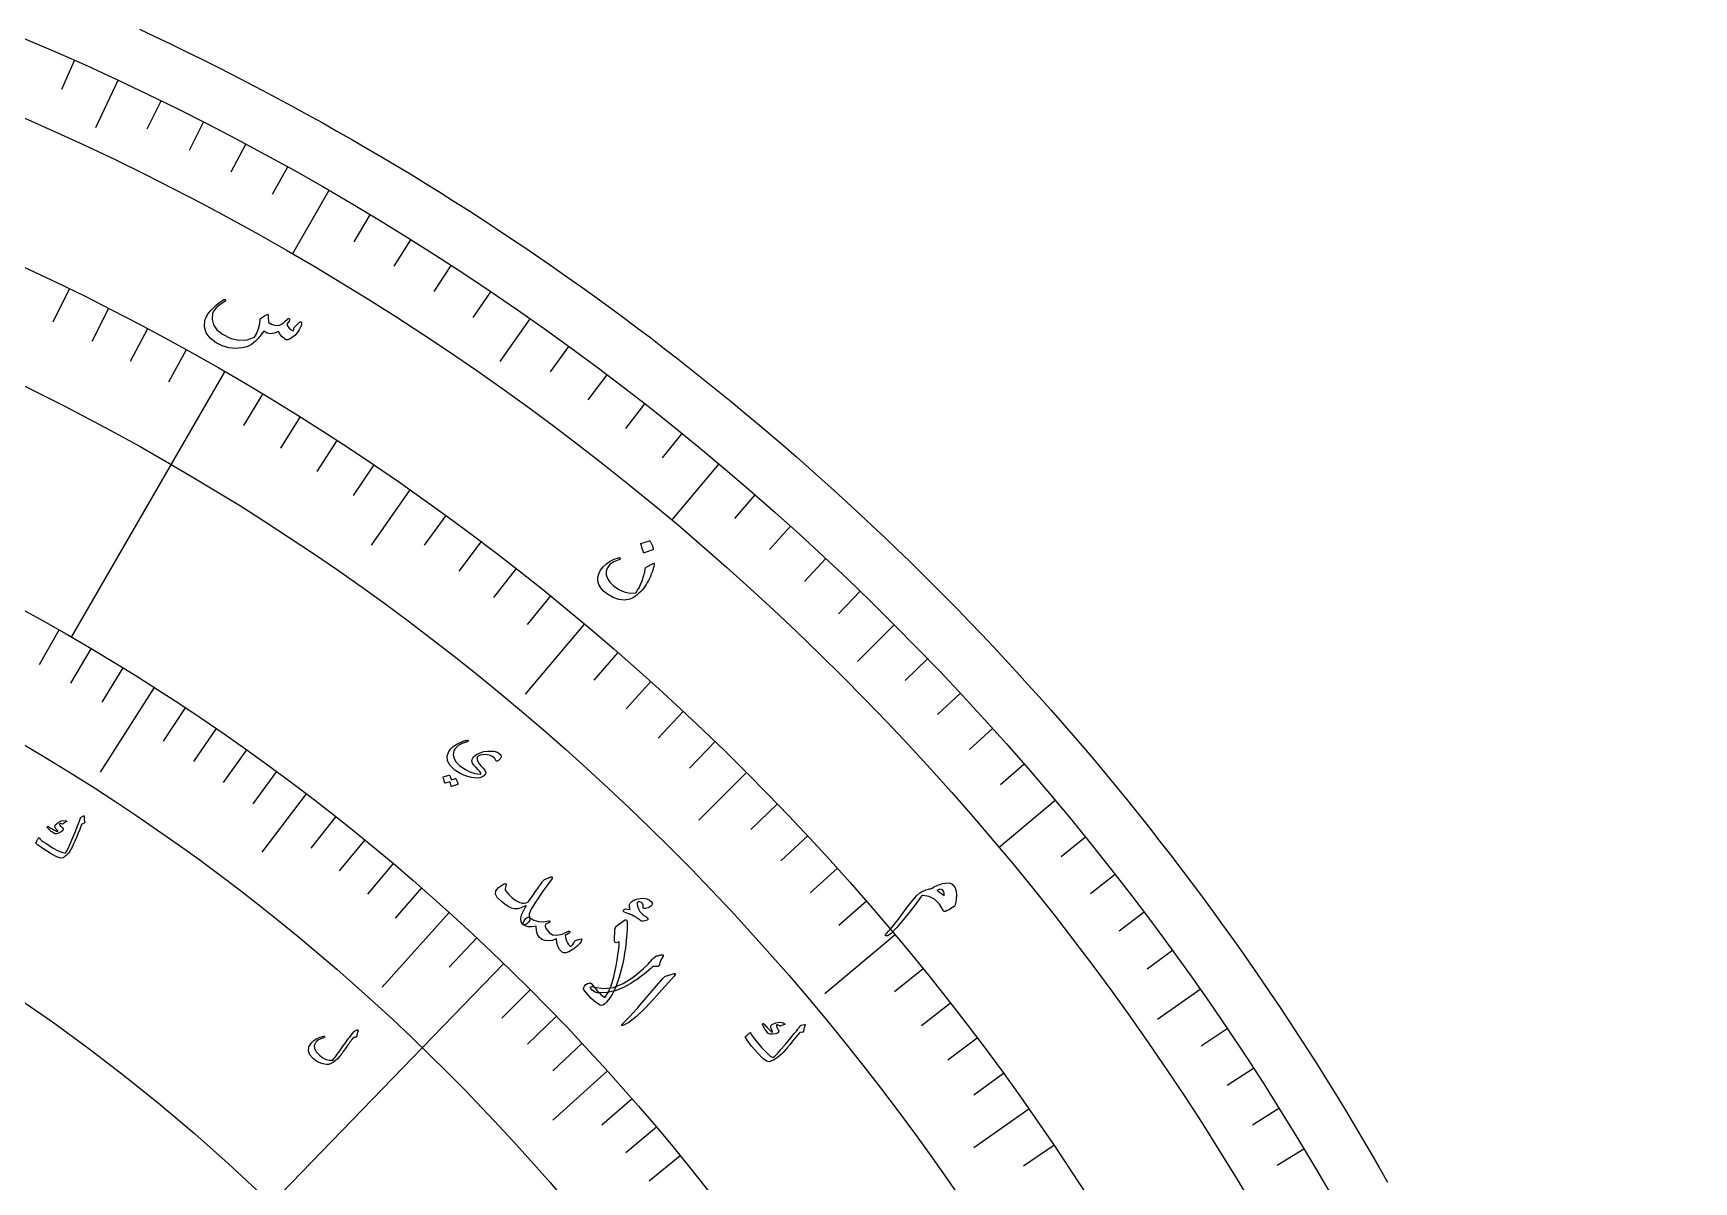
# Model space of a CAD drawing. Header units: millimetres. Extents: x -68 to 68, y -68 to 87.
# Drawn here: x 25.91 to 66.15, y 33.28 to 61.1 of the extents above; entities that cross this region are included whole.
import ezdxf

# ---------------------------------------------------------------- set-up
doc = ezdxf.new("R2010")
doc.units = ezdxf.units.MM
for name, color, linetype in [('CUT_OUTER', 1, 'Continuous'), ('ENGRAVE', 7, 'Continuous'), ('ENGRAVE_FINE', 8, 'Continuous'), ('TEXT', 5, 'Continuous')]:
    doc.layers.add(name, color=color, linetype=linetype)

msp = doc.modelspace()

# ---------------------------------------------------------------- linework, layer by layer
at = {"layer": 'CUT_OUTER'}
msp.add_lwpolyline([(28.485, 61.1952), (28.86, 61.0193), (29.2338, 60.841), (29.6066, 60.6605), (29.9782, 60.4777), (30.3488, 60.2926), (30.7181, 60.1053), (31.0864, 59.9157), (31.4534, 59.7238), (31.8193, 59.5297), (32.1839, 59.3333), (32.5474, 59.1347), (32.9096, 58.9339), (33.2706, 58.7309), (33.6304, 58.5256), (33.9888, 58.3182), (34.346, 58.1085), (34.7019, 57.8967), (35.0565, 57.6827), (35.4098, 57.4665), (35.7617, 57.2481), (36.1123, 57.0276), (36.4616, 56.805), (36.8094, 56.5802), (37.1559, 56.3532), (37.501, 56.1242), (37.8447, 55.893), (38.1869, 55.6598), (38.5277, 55.4244), (38.8671, 55.187), (39.2049, 54.9475), (39.5414, 54.7059), (39.8763, 54.4622), (40.2097, 54.2165), (40.5416, 53.9688), (40.872, 53.719), (41.2008, 53.4672), (41.5281, 53.2134), (41.8539, 52.9576), (42.178, 52.6998), (42.5006, 52.44), (42.8215, 52.1782), (43.1409, 51.9145), (43.4586, 51.6488), (43.7747, 51.3812), (44.0892, 51.1116), (44.402, 50.8401), (44.7131, 50.5667), (45.0225, 50.2914), (45.3302, 50.0142), (45.6363, 49.7351), (45.9406, 49.4542), (46.2431, 49.1713), (46.544, 48.8867), (46.8431, 48.6002), (47.1404, 48.3118), (47.4359, 48.0217), (47.7297, 47.7297), (48.0217, 47.4359), (48.3118, 47.1404), (48.6002, 46.8431), (48.8867, 46.544), (49.1713, 46.2431), (49.4542, 45.9406), (49.7351, 45.6363), (50.0142, 45.3302), (50.2914, 45.0225), (50.5667, 44.7131), (50.8401, 44.402), (51.1116, 44.0892), (51.3812, 43.7747), (51.6488, 43.4586), (51.9145, 43.1409), (52.1782, 42.8215), (52.44, 42.5006), (52.6998, 42.178), (52.9576, 41.8539), (53.2134, 41.5281), (53.4672, 41.2008), (53.719, 40.872), (53.9688, 40.5416), (54.2165, 40.2097), (54.4622, 39.8763), (54.7059, 39.5414), (54.9475, 39.2049), (55.187, 38.8671), (55.4244, 38.5277), (55.6598, 38.1869), (55.893, 37.8447), (56.1242, 37.501), (56.3532, 37.1559), (56.5802, 36.8094), (56.805, 36.4616), (57.0276, 36.1123), (57.2481, 35.7617), (57.4665, 35.4098), (57.6827, 35.0565), (57.8967, 34.7019), (58.1085, 34.346), (58.3182, 33.9888), (58.5256, 33.6304), (58.7309, 33.2706)], dxfattribs=at)
at = {"layer": 'ENGRAVE'}
for points in [[(27.9562, 59.9523), (27.4213, 58.8052)], [(33.075, 57.2876), (32.1891, 55.7531)], [(37.9421, 54.1869), (37.2161, 53.1502)], [(30.5438, 52.9033), (26.8313, 46.4731)], [(42.5204, 50.6738), (41.3815, 49.3165)], [(35.0384, 50.04), (34.1014, 48.7019)], [(39.2663, 46.7957), (37.8345, 45.0894)], [(46.7751, 46.7751), (45.8802, 45.8802)], [(28.8397, 45.2541), (27.5338, 43.2049)], [(43.1954, 43.1954), (42.0403, 42.0403)], [(32.5272, 42.6807), (31.4471, 41.2634)], [(50.6738, 42.5204), (49.3165, 41.3815)], [(35.9925, 39.802), (34.3627, 37.9997)], [(46.7957, 39.2663), (45.0894, 37.8345)], [(37.3107, 38.5691), (31.6789, 32.7473)], [(54.1869, 37.9421), (53.1502, 37.2161)], [(39.8222, 35.9702), (38.4998, 34.7757)], [(50.04, 35.0384), (48.7019, 34.1014)]]:
    msp.add_lwpolyline(points, dxfattribs=at)
for radius in [66.15, 66.15, 64.3781, 61.0875, 61.0875, 58.4888, 53.6625, 53.6625, 50.8275, 45.5625, 45.5625]:
    msp.add_circle((0, 0), radius, dxfattribs=at)
at = {"layer": 'ENGRAVE_FINE'}
for points in [[(26.9056, 60.431), (26.5968, 59.7373)], [(28.9983, 59.4552), (28.6654, 58.7727)], [(30.0315, 58.9401), (29.6867, 58.2635)], [(31.0555, 58.407), (30.699, 57.7365)], [(32.0702, 57.8561), (31.702, 57.1919)], [(34.0698, 56.7016), (33.6787, 56.0507)], [(35.0542, 56.0984), (34.6518, 55.4544)], [(36.0279, 55.4781), (35.6143, 54.8412)], [(26.779, 54.9051), (26.3884, 54.1043)], [(36.9906, 54.8408), (36.566, 54.2113)], [(27.7331, 54.4294), (27.3286, 53.6355)], [(28.6788, 53.9371), (28.2605, 53.1504)], [(29.6158, 53.4283), (29.1838, 52.649)], [(38.882, 53.5165), (38.4356, 52.9021)], [(39.8101, 52.8297), (39.3531, 52.2233)], [(31.4624, 52.3622), (31.0035, 51.5985)], [(40.726, 52.1269), (40.2585, 51.5285)], [(32.3714, 51.8051), (31.8993, 51.0495)], [(33.2706, 51.2323), (32.7854, 50.485)], [(41.6295, 51.4082), (41.1517, 50.8181)], [(34.1597, 50.6438), (33.6615, 49.9052)], [(43.3983, 49.924), (42.9001, 49.3509)], [(35.9063, 49.4208), (35.3826, 48.7)], [(44.263, 49.159), (43.7549, 48.5947)], [(36.7634, 48.7866), (36.2272, 48.0751)], [(45.1142, 48.379), (44.5963, 47.8237)], [(37.6092, 48.1376), (37.0607, 47.4355)], [(45.9517, 47.5843), (45.4241, 47.0381)], [(38.4436, 47.4739), (37.8829, 46.7815)], [(26.5315, 46.6449), (26.0509, 45.8)], [(27.3084, 46.1943), (26.8138, 45.3576)], [(40.077, 46.1033), (39.4925, 45.4309)], [(47.5843, 45.9517), (47.0381, 45.4241)], [(28.0779, 45.7307), (27.5693, 44.9024)], [(40.8755, 45.3969), (40.2793, 44.7347)], [(48.379, 45.1142), (47.8237, 44.5963)], [(29.5938, 44.7646), (29.0577, 43.9538)], [(41.6616, 44.6766), (41.0539, 44.0249)], [(30.3397, 44.2625), (29.7902, 43.4607)], [(42.4349, 43.9427), (41.816, 43.3017)], [(49.159, 44.263), (48.5947, 43.7549)], [(31.0774, 43.7477), (30.5145, 42.9552)], [(31.8067, 43.2204), (31.2305, 42.4375)], [(49.924, 43.3983), (49.3509, 42.9001)], [(43.9427, 42.4349), (43.3017, 41.816)], [(33.2389, 42.1289), (32.6368, 41.3658)], [(33.9414, 41.5649), (33.3266, 40.8121)], [(44.6766, 41.6616), (44.0249, 41.0539)], [(51.4082, 41.6295), (50.8181, 41.1517)], [(34.6347, 40.989), (34.0073, 40.2466)], [(45.3969, 40.8755), (44.7347, 40.2793)], [(52.1269, 40.726), (51.5285, 40.2585)], [(35.3185, 40.4014), (34.6787, 39.6696)], [(46.1033, 40.077), (45.4309, 39.4925)], [(52.8297, 39.8101), (52.2233, 39.3531)], [(36.6567, 39.1912), (35.9927, 38.4814)], [(53.5165, 38.882), (52.9021, 38.4356)], [(47.4739, 38.4436), (46.7815, 37.8829)], [(37.9545, 37.9357), (37.267, 37.2486)], [(48.1376, 37.6092), (47.4355, 37.0607)], [(38.5878, 37.2914), (37.8888, 36.6159)], [(39.2104, 36.6361), (38.5002, 35.9725)], [(48.7866, 36.7634), (48.0751, 36.2272)], [(54.8408, 36.9906), (54.2113, 36.566)], [(49.4208, 35.9063), (48.7, 35.3826)], [(55.4781, 36.0279), (54.8412, 35.6143)], [(40.4229, 35.2938), (39.6907, 34.6545)], [(56.0984, 35.0542), (55.4544, 34.6518)], [(41.0124, 34.607), (40.2695, 33.9802)], [(41.5905, 33.9101), (40.8372, 33.2959)], [(50.6438, 34.1597), (49.9052, 33.6615)], [(56.7016, 34.0698), (56.0507, 33.6787)]]:
    msp.add_lwpolyline(points, dxfattribs=at)
at = {"layer": 'TEXT'}
for points in [[(32.3594, 54.0985), (32.3686, 54.1054), (32.3772, 54.1091), (32.3854, 54.1096), (32.393, 54.1068), (32.4012, 54.1005), (32.4068, 54.0928), (32.4099, 54.0839), (32.4103, 54.0737), (32.4067, 54.0403), (32.3958, 54.0028), (32.3777, 53.961), (32.3524, 53.915), (32.3037, 53.8444), (32.2481, 53.7828), (32.1856, 53.7304), (32.1161, 53.687), (32.0961, 53.6786), (32.0772, 53.6741), (32.0592, 53.6737), (32.0422, 53.6773), (31.9891, 53.7045), (31.9394, 53.7463), (31.893, 53.8027), (31.85, 53.8737), (31.7538, 53.8322), (31.6625, 53.8207), (31.5759, 53.8393), (31.4939, 53.8878), (31.4653, 53.8449), (31.4365, 53.8045), (31.4075, 53.7664), (31.3783, 53.7308), (31.3488, 53.6973), (31.3189, 53.6656), (31.2884, 53.6358), (31.2575, 53.6079), (31.1962, 53.5607), (31.1287, 53.5234), (31.0553, 53.4959), (30.9758, 53.4783), (30.8073, 53.4665), (30.6459, 53.4825), (30.4916, 53.5265), (30.3439, 53.5984), (30.1956, 53.7113), (30.1008, 53.8408), (30.0594, 53.9873), (30.0717, 54.1509), (30.0895, 54.2023), (30.119, 54.2585), (30.16, 54.3194), (30.2127, 54.385), (30.2769, 54.4532), (30.3511, 54.5201), (30.4354, 54.5855), (30.5298, 54.6494), (30.5365, 54.653), (30.5431, 54.6545), (30.5497, 54.654), (30.5561, 54.6515), (30.5618, 54.6476), (30.5661, 54.6431), (30.569, 54.638), (30.5705, 54.6322), (30.5698, 54.6255), (30.5674, 54.6193), (30.5633, 54.6137), (30.5574, 54.6088), (30.4344, 54.5223), (30.3435, 54.4454), (30.2846, 54.3783), (30.2575, 54.321), (30.243, 54.1694), (30.2773, 54.0341), (30.3603, 53.9149), (30.4922, 53.8115), (30.7009, 53.7099), (30.9007, 53.6638), (31.0919, 53.6734), (31.275, 53.7388), (31.3238, 53.8236), (31.362, 53.9209), (31.3895, 54.0308), (31.4062, 54.1533), (31.4069, 54.1663), (31.4093, 54.1769), (31.4135, 54.185), (31.4195, 54.1907), (31.4445, 54.2077), (31.4681, 54.2235), (31.4904, 54.2381), (31.5113, 54.2517), (31.5307, 54.2637), (31.5484, 54.2742), (31.5644, 54.2829), (31.5788, 54.29), (31.586, 54.2923), (31.5918, 54.2916), (31.5961, 54.2878), (31.5991, 54.281), (31.6, 54.2766), (31.6011, 54.2699), (31.6023, 54.2611), (31.6037, 54.2501), (31.6049, 54.237), (31.6058, 54.2221), (31.6062, 54.2052), (31.6062, 54.1865), (31.6072, 54.1499), (31.6098, 54.1223), (31.614, 54.1036), (31.62, 54.0938), (31.672, 54.0571), (31.7323, 54.0343), (31.8006, 54.0254), (31.8773, 54.0303), (31.9117, 54.0433), (31.9552, 54.0721), (32.0077, 54.1168), (32.0694, 54.1774), (32.0753, 54.1831), (32.0821, 54.1869), (32.0899, 54.1886), (32.0987, 54.1884), (32.1063, 54.1871), (32.1127, 54.1843), (32.1179, 54.1802), (32.1219, 54.1746), (32.1222, 54.1568), (32.1106, 54.1303), (32.0872, 54.0953), (32.0519, 54.0517), (32.079, 54.0006), (32.1142, 53.9566), (32.1575, 53.9197), (32.2091, 53.89), (32.2175, 53.9057), (32.223, 53.9193), (32.2254, 53.9309), (32.2248, 53.9403), (32.2233, 53.9497), (32.2239, 53.9579), (32.2266, 53.9648), (32.2314, 53.9704)], [(40.8445, 48.8038), (40.8488, 48.8042), (40.8533, 48.8028), (40.858, 48.7997), (40.8628, 48.7948), (40.8874, 48.7492), (40.9071, 48.702), (40.9218, 48.6534), (40.9316, 48.6033), (40.9314, 48.5971), (40.9296, 48.5922), (40.9261, 48.5888), (40.921, 48.5868), (40.7128, 48.5196), (40.7066, 48.519), (40.7017, 48.5218), (40.698, 48.5279), (40.6955, 48.5373), (40.6933, 48.5455), (40.6896, 48.5582), (40.6844, 48.5753), (40.6777, 48.5968), (40.6692, 48.623), (40.6587, 48.654), (40.6462, 48.6898), (40.6317, 48.7305), (40.6302, 48.7365), (40.6307, 48.7409), (40.633, 48.7437), (40.6372, 48.7449)], [(40.9583, 48.2294), (40.9474, 48.1847), (40.9348, 48.139), (40.9205, 48.0923), (40.9046, 48.0446), (40.8865, 47.9959), (40.8659, 47.9462), (40.8428, 47.8954), (40.8171, 47.8436), (40.79, 47.7932), (40.7612, 47.7451), (40.7305, 47.699), (40.698, 47.6551), (40.6636, 47.6132), (40.6272, 47.5732), (40.5889, 47.5351), (40.5486, 47.4989), (40.5029, 47.4637), (40.4569, 47.4345), (40.4103, 47.4112), (40.3634, 47.394), (40.2355, 47.3724), (40.1029, 47.3856), (39.9654, 47.4332), (39.8229, 47.5154), (39.7312, 47.5883), (39.6624, 47.6661), (39.6165, 47.7488), (39.5934, 47.8366), (39.594, 47.9244), (39.6151, 48.0101), (39.6568, 48.0939), (39.7192, 48.1755), (39.7992, 48.2507), (39.8884, 48.3126), (39.987, 48.3612), (40.095, 48.3965), (40.1094, 48.3988), (40.1205, 48.3976), (40.1282, 48.3927), (40.1326, 48.3843), (40.134, 48.3733), (40.1289, 48.3636), (40.1175, 48.3553), (40.0996, 48.3484), (39.9759, 48.2939), (39.8834, 48.229), (39.822, 48.1538), (39.7915, 48.0684), (39.7916, 47.9796), (39.8219, 47.891), (39.8825, 47.8025), (39.9734, 47.7138), (40.1002, 47.627), (40.2304, 47.57), (40.3642, 47.5427), (40.5018, 47.5452), (40.5055, 47.5463), (40.5097, 47.5489), (40.5144, 47.553), (40.5197, 47.5587), (40.5567, 47.6075), (40.593, 47.6701), (40.6285, 47.7465), (40.6634, 47.8368), (40.6794, 47.8835), (40.6938, 47.9273), (40.7065, 47.9684), (40.7177, 48.0066), (40.727, 48.042), (40.7342, 48.0745), (40.7394, 48.1042), (40.7426, 48.1309), (40.7448, 48.1445), (40.7487, 48.1553), (40.7544, 48.1635), (40.7619, 48.1689), (40.9349, 48.2589), (40.9469, 48.2624), (40.9549, 48.2587), (40.9587, 48.2477), (40.9583, 48.2294)], [(37.1222, 43.4844), (37.0925, 43.5336), (37.0467, 43.5735), (36.9848, 43.6042), (36.9068, 43.6256), (36.8503, 43.6309), (36.7957, 43.6262), (36.743, 43.6117), (36.6923, 43.5873), (36.6839, 43.581), (36.6768, 43.5729), (36.6711, 43.5632), (36.6667, 43.5518), (36.664, 43.5073), (36.6806, 43.4579), (36.7166, 43.4037), (36.7719, 43.3445), (36.8269, 43.2866), (36.8608, 43.2375), (36.8737, 43.1972), (36.8655, 43.1657), (36.8269, 43.1182), (36.7824, 43.0845), (36.732, 43.0647), (36.6757, 43.0588), (36.5262, 43.074), (36.3851, 43.1111), (36.2523, 43.1702), (36.1276, 43.2512), (36.011, 43.3631), (35.9494, 43.4778), (35.9428, 43.5958), (35.9915, 43.717), (36.0332, 43.7712), (36.0879, 43.8222), (36.1557, 43.8701), (36.2367, 43.9147), (36.2611, 43.9255), (36.2852, 43.9355), (36.309, 43.9447), (36.3325, 43.953), (36.3558, 43.9604), (36.3792, 43.9671), (36.4026, 43.9729), (36.426, 43.9778), (36.4371, 43.9787), (36.4446, 43.9766), (36.4485, 43.9714), (36.4489, 43.9633), (36.4464, 43.9555), (36.4421, 43.9493), (36.4361, 43.9445), (36.4283, 43.9411), (36.3043, 43.8996), (36.2091, 43.8483), (36.1424, 43.7876), (36.1042, 43.7175), (36.0894, 43.6226), (36.1075, 43.532), (36.1585, 43.4454), (36.2425, 43.3628), (36.3656, 43.2754), (36.4893, 43.2119), (36.6138, 43.1723), (36.7393, 43.1565), (36.7479, 43.1569), (36.7535, 43.1598), (36.7561, 43.1653), (36.7557, 43.1733), (36.7457, 43.1962), (36.7221, 43.2284), (36.6847, 43.27), (36.6337, 43.3209), (36.5837, 43.3749), (36.5519, 43.4239), (36.5385, 43.4677), (36.5434, 43.5066), (36.5608, 43.5425), (36.5848, 43.5753), (36.6154, 43.605), (36.6528, 43.6315), (36.7374, 43.6741), (36.8288, 43.7019), (36.9269, 43.715), (37.0317, 43.7132), (37.0583, 43.7113), (37.0832, 43.7081), (37.1061, 43.7037), (37.1272, 43.6982), (37.1465, 43.6915), (37.1639, 43.684), (37.1795, 43.6756), (37.1932, 43.6663), (37.2382, 43.62), (37.25, 43.5731), (37.2286, 43.5257), (37.174, 43.4777), (37.1554, 43.468), (37.1407, 43.4659), (37.1296, 43.4714), (37.1222, 43.4844)], [(36.1408, 43.0478), (36.1437, 43.048), (36.1467, 43.0471), (36.1499, 43.0451), (36.1531, 43.0418), (36.1616, 43.0266), (36.1692, 43.0113), (36.1761, 42.9958), (36.1822, 42.9801), (36.1874, 42.9642), (36.1919, 42.9478), (36.1956, 42.931), (36.1986, 42.9137), (36.1983, 42.9094), (36.1968, 42.9059), (36.1941, 42.9031), (36.1901, 42.9011), (36.0475, 42.8546), (36.0447, 42.8547), (36.0423, 42.8568), (36.0401, 42.8608), (36.0383, 42.8667), (36.0375, 42.8714), (36.0357, 42.8785), (36.033, 42.8878), (36.0292, 42.8995), (36.0245, 42.9137), (36.0187, 42.9305), (36.0119, 42.95), (36.004, 42.9721), (35.8926, 42.9364), (35.8884, 42.9359), (35.8851, 42.9377), (35.8826, 42.9418), (35.881, 42.9482), (35.8796, 42.9538), (35.8772, 42.9623), (35.8738, 42.9739), (35.8695, 42.9884), (35.864, 43.0061), (35.8572, 43.027), (35.8491, 43.0513), (35.8397, 43.0787), (35.8393, 43.0823), (35.84, 43.085), (35.8419, 43.0867), (35.8448, 43.0875), (35.9853, 43.1298), (35.9882, 43.1301), (35.9913, 43.1292), (35.9944, 43.1271), (35.9976, 43.1239), (36.0053, 43.1115), (36.0122, 43.0989), (36.0183, 43.0859), (36.0237, 43.0726), (36.0283, 43.0592), (36.0322, 43.0455), (36.0355, 43.0318), (36.0381, 43.0179)], [(27.1474, 42.1263), (27.1459, 42.1078), (27.1452, 42.0899), (27.1452, 42.0724), (27.1461, 42.0555), (27.1478, 42.039), (27.1504, 42.023), (27.154, 42.0073), (27.1586, 41.9921), (27.1593, 41.9847), (27.1569, 41.9782), (27.1515, 41.9725), (27.1428, 41.9678), (27.0946, 41.9445), (27.0897, 41.9418), (27.0858, 41.9393), (27.0829, 41.9371), (27.0812, 41.935), (27.0354, 41.8174), (26.9933, 41.7117), (26.9548, 41.6177), (26.9199, 41.5356), (26.8888, 41.4654), (26.8613, 41.4072), (26.8375, 41.361), (26.8174, 41.3269), (26.7767, 41.2642), (26.7627, 41.2451), (26.7477, 41.2265), (26.7317, 41.2084), (26.7147, 41.1909), (26.6966, 41.174), (26.6773, 41.1577), (26.6569, 41.1421), (26.6353, 41.127), (26.5773, 41.1216), (26.4794, 41.1555), (26.3415, 41.2287), (26.1633, 41.3405), (26.1089, 41.3776), (26.0595, 41.4132), (26.015, 41.4475), (25.9755, 41.4804), (25.9726, 41.4845), (25.9714, 41.4888), (25.9718, 41.4932), (25.9738, 41.4976), (25.985, 41.5181), (25.9953, 41.5367), (26.0048, 41.5534), (26.0134, 41.5681), (26.0213, 41.5811), (26.0284, 41.5924), (26.0349, 41.6022), (26.0408, 41.6104), (26.0443, 41.6148), (26.0477, 41.6164), (26.0508, 41.6152), (26.0538, 41.6112), (26.0782, 41.5832), (26.1128, 41.5521), (26.1576, 41.518), (26.2125, 41.4808), (26.3797, 41.3747), (26.5153, 41.2991), (26.6195, 41.2544), (26.6925, 41.2407), (26.7177, 41.2797), (26.7555, 41.3556), (26.8061, 41.4684), (26.8693, 41.6183), (26.9313, 41.7691), (26.9776, 41.8835), (27.0084, 41.9614), (27.0237, 42.0029), (27.0276, 42.0145), (27.0312, 42.0253), (27.0346, 42.0353), (27.0377, 42.0447), (27.0405, 42.0531), (27.043, 42.0607), (27.0451, 42.0674), (27.0468, 42.0732), (27.0514, 42.0853), (27.0576, 42.0957), (27.0655, 42.1044), (27.075, 42.1113), (27.1311, 42.144), (27.1353, 42.146), (27.1389, 42.1467), (27.1419, 42.1463), (27.1444, 42.1446), (27.1464, 42.1409), (27.1476, 42.1366), (27.1479, 42.1317), (27.1474, 42.1263)], [(26.7145, 42.0269), (26.7168, 42.0251), (26.7183, 42.0228), (26.719, 42.02), (26.7191, 42.0168), (26.7183, 42.0145), (26.7171, 42.0122), (26.7154, 42.01), (26.7133, 42.0078), (26.6427, 41.957), (26.635, 41.9522), (26.6281, 41.9491), (26.6221, 41.9477), (26.617, 41.9481), (26.5977, 41.9538), (26.58, 41.9566), (26.5638, 41.9564), (26.5492, 41.9531), (26.5444, 41.9496), (26.5437, 41.9431), (26.547, 41.9335), (26.5543, 41.921), (26.56, 41.9139), (26.566, 41.9068), (26.5724, 41.8997), (26.5791, 41.8927), (26.5862, 41.8855), (26.5939, 41.8783), (26.602, 41.871), (26.6107, 41.8636), (26.6349, 41.8291), (26.6277, 41.7945), (26.589, 41.7598), (26.519, 41.725), (26.4942, 41.7171), (26.4722, 41.7127), (26.4528, 41.7118), (26.4361, 41.7144), (26.4198, 41.7205), (26.3992, 41.7319), (26.3742, 41.7485), (26.3448, 41.7703), (26.33, 41.7818), (26.3163, 41.7933), (26.3037, 41.8047), (26.2922, 41.8161), (26.2817, 41.8272), (26.272, 41.8378), (26.2631, 41.8479), (26.255, 41.8575), (26.2509, 41.8648), (26.2489, 41.8716), (26.249, 41.8777), (26.2512, 41.8832), (26.2552, 41.8878), (26.2599, 41.8899), (26.2654, 41.8895), (26.2715, 41.8867), (26.2903, 41.8765), (26.3115, 41.8647), (26.335, 41.8512), (26.3608, 41.8359), (26.4089, 41.8075), (26.4476, 41.787), (26.4769, 41.7744), (26.4967, 41.7699), (26.4997, 41.7701), (26.5021, 41.7714), (26.5039, 41.7738), (26.505, 41.7772), (26.505, 41.7798), (26.504, 41.7828), (26.5019, 41.7863), (26.4987, 41.7902), (26.4668, 41.823), (26.454, 41.8375), (26.4442, 41.8518), (26.4375, 41.8659), (26.4339, 41.8799), (26.4325, 41.8945), (26.4345, 41.9075), (26.4397, 41.9188), (26.4482, 41.9286), (26.5179, 41.9864), (26.5855, 42.0221), (26.6511, 42.0356), (26.7145, 42.0269)], [(37.9377, 39.6813), (37.945, 39.6618), (37.9458, 39.6412), (37.9403, 39.6196), (37.9284, 39.5969), (37.9107, 39.5717), (37.8913, 39.5499), (37.8703, 39.5315), (37.8477, 39.5164), (37.8256, 39.5061), (37.8064, 39.5021), (37.7901, 39.5043), (37.7766, 39.5127), (37.7358, 39.5814), (37.727, 39.6647), (37.7502, 39.7626), (37.8053, 39.8753), (37.816, 39.8936), (37.8253, 39.9095), (37.8331, 39.9229), (37.8395, 39.9339), (37.8445, 39.9425), (37.8481, 39.9486), (37.8502, 39.9522), (37.8509, 39.9534), (37.8533, 39.9616), (37.852, 39.9658), (37.8468, 39.966), (37.8379, 39.9622), (37.7376, 39.9202), (37.6484, 39.8971), (37.5702, 39.893), (37.5029, 39.9078), (37.4216, 39.9467), (37.3366, 40.0031), (37.2478, 40.077), (37.155, 40.1683), (37.1095, 40.2472), (37.119, 40.3276), (37.1837, 40.4096), (37.3038, 40.493), (37.3207, 40.5007), (37.3358, 40.5039), (37.3491, 40.5028), (37.3604, 40.4972), (37.3684, 40.4882), (37.3717, 40.477), (37.3703, 40.4635), (37.3642, 40.4478), (37.351, 40.4143), (37.3455, 40.3848), (37.3476, 40.3592), (37.3574, 40.3377), (37.4341, 40.2408), (37.5177, 40.1602), (37.6081, 40.096), (37.7055, 40.048), (37.7546, 40.0343), (37.8035, 40.0322), (37.8523, 40.0417), (37.9011, 40.0629), (37.9161, 40.0806), (37.9484, 40.1243), (37.9981, 40.1939), (38.0651, 40.2894), (38.1013, 40.3402), (38.134, 40.386), (38.1634, 40.4269), (38.1893, 40.4626), (38.2114, 40.4933), (38.2295, 40.5186), (38.2435, 40.5387), (38.2534, 40.5535), (38.2701, 40.5747), (38.2867, 40.5916), (38.3032, 40.6041), (38.3196, 40.6122), (38.3416, 40.6207), (38.3621, 40.6286), (38.3812, 40.6359), (38.3988, 40.6425), (38.4148, 40.6487), (38.4291, 40.6545), (38.4416, 40.6599), (38.4525, 40.6649), (38.4619, 40.6682), (38.4704, 40.6685), (38.4777, 40.6657), (38.4841, 40.66), (38.4884, 40.651), (38.4898, 40.6421), (38.4881, 40.6334), (38.4834, 40.6249), (38.4039, 40.5177), (38.3294, 40.4152), (38.26, 40.3175), (38.1957, 40.2246), (38.1364, 40.1365), (38.082, 40.0534), (38.0324, 39.9753), (37.9877, 39.9021), (37.9496, 39.8304), (37.9285, 39.7697), (37.9246, 39.72), (37.9377, 39.6813)], [(47.6557, 40.3754), (47.6897, 40.3955), (47.7243, 40.4147), (47.7595, 40.433), (47.7952, 40.4504), (47.8314, 40.4664), (47.8682, 40.4806), (47.9055, 40.493), (47.9433, 40.5037), (48.0161, 40.5179), (48.0787, 40.5219), (48.1312, 40.5156), (48.1735, 40.4992), (48.2206, 40.4595), (48.2541, 40.4004), (48.2738, 40.3218), (48.2798, 40.224), (48.2794, 40.1954), (48.2782, 40.1669), (48.276, 40.1385), (48.273, 40.1101), (48.2693, 40.0818), (48.2648, 40.0533), (48.2597, 40.0246), (48.2538, 39.9958), (48.2497, 39.9801), (48.2438, 39.9669), (48.2362, 39.9562), (48.2269, 39.9481), (48.1833, 39.9227), (48.1442, 39.9002), (48.1097, 39.8806), (48.0796, 39.864), (48.0545, 39.8505), (48.0347, 39.8402), (48.0204, 39.8333), (48.0115, 39.8296), (47.9982, 39.8279), (47.9869, 39.8306), (47.9775, 39.8376), (47.9701, 39.8489), (47.87, 40.0105), (47.753, 40.1258), (47.6195, 40.195), (47.4697, 40.2178), (47.4552, 40.216), (47.4428, 40.2117), (47.4327, 40.2048), (47.4246, 40.1955), (47.3268, 40.0567), (47.2225, 39.9152), (47.1118, 39.7709), (46.9946, 39.6238), (46.8316, 39.4322), (46.7058, 39.3042), (46.6176, 39.2396), (46.5668, 39.2383), (46.5608, 39.2501), (46.5631, 39.2654), (46.5736, 39.2842), (46.5923, 39.3064), (46.6343, 39.3493), (46.6767, 39.3955), (46.7197, 39.4448), (46.7631, 39.4973), (46.8072, 39.5526), (46.8518, 39.6105), (46.8971, 39.6709), (46.9431, 39.7339), (47.0971, 39.9452), (47.224, 40.1069), (47.324, 40.2186), (47.3974, 40.2803), (47.4358, 40.304), (47.4727, 40.324), (47.5079, 40.3405), (47.5416, 40.3535), (47.5734, 40.3633), (47.603, 40.3702), (47.6305, 40.3742), (47.6557, 40.3754)], [(47.8064, 40.337), (47.8281, 40.3258), (47.85, 40.3132), (47.8721, 40.2991), (47.8944, 40.2836), (47.9168, 40.2668), (47.9392, 40.2488), (47.9616, 40.2296), (47.9839, 40.2092), (47.9814, 40.2622), (47.974, 40.3036), (47.9616, 40.3332), (47.9443, 40.3512), (47.9142, 40.3645), (47.8812, 40.3665), (47.8452, 40.3574), (47.8064, 40.337)], [(40.637, 39.6039), (40.6082, 39.6244), (40.5814, 39.6433), (40.5566, 39.6606), (40.5337, 39.6763), (40.5128, 39.6902), (40.4939, 39.7021), (40.477, 39.712), (40.462, 39.7198), (40.4464, 39.7273), (40.4274, 39.7362), (40.405, 39.7464), (40.3792, 39.7579), (40.3499, 39.7707), (40.3171, 39.7845), (40.2806, 39.7994), (40.2405, 39.8154), (40.2255, 39.8233), (40.2158, 39.8331), (40.2114, 39.8449), (40.2123, 39.8587), (40.2265, 39.8804), (40.2584, 39.8903), (40.3081, 39.8882), (40.3756, 39.8741), (40.3619, 39.9225), (40.3571, 39.9646), (40.3612, 40.0006), (40.3741, 40.0303), (40.4128, 40.072), (40.4668, 40.1052), (40.536, 40.13), (40.6205, 40.1461), (40.7062, 40.1503), (40.7791, 40.1394), (40.839, 40.1132), (40.8861, 40.072), (40.9044, 40.0413), (40.9085, 40.0121), (40.8983, 39.9845), (40.8739, 39.9585), (40.8421, 39.9359), (40.8098, 39.9184), (40.7771, 39.9061), (40.7438, 39.8988), (40.7167, 39.8976), (40.6986, 39.9033), (40.6896, 39.916), (40.6895, 39.9357), (40.6929, 39.9615), (40.6905, 39.9855), (40.6823, 40.0075), (40.6683, 40.0275), (40.6505, 40.0455), (40.6312, 40.0578), (40.6103, 40.0642), (40.5878, 40.0649), (40.5661, 40.0601), (40.5512, 40.0503), (40.5431, 40.0355), (40.5418, 40.0156), (40.5513, 39.9555), (40.5749, 39.8943), (40.6126, 39.8321), (40.6644, 39.7687), (40.6696, 39.7638), (40.6756, 39.7587), (40.6826, 39.7532), (40.6906, 39.7476), (40.6993, 39.7415), (40.7088, 39.735), (40.7189, 39.7279), (40.7297, 39.7204), (40.7413, 39.7121), (40.7519, 39.7047), (40.7614, 39.6981), (40.7698, 39.6923), (40.7772, 39.6871), (40.7836, 39.6823), (40.7889, 39.6779), (40.7931, 39.6739), (40.8, 39.6652), (40.8038, 39.6564), (40.8047, 39.6474), (40.8025, 39.6383), (40.7992, 39.6307), (40.795, 39.6245), (40.7899, 39.6198), (40.7839, 39.6165), (40.7322, 39.6023), (40.6905, 39.5955), (40.6588, 39.596), (40.637, 39.6039)], [(39.1894, 39.1637), (39.1962, 39.1624), (39.2, 39.1568), (39.2008, 39.1468), (39.1987, 39.1324), (39.1912, 39.1119), (39.1762, 39.0871), (39.1536, 39.0579), (39.1235, 39.0244), (39.0878, 38.9876), (39.0506, 38.9544), (39.0117, 38.9245), (38.9713, 38.8981), (38.8859, 38.8535), (38.8166, 38.8293), (38.7633, 38.8257), (38.7261, 38.8427), (38.6656, 38.9105), (38.6228, 38.9865), (38.5976, 39.0709), (38.5901, 39.1636), (38.4884, 39.1294), (38.3952, 39.1163), (38.3103, 39.1244), (38.2338, 39.1538), (38.1723, 39.2038), (38.1291, 39.2738), (38.1039, 39.3641), (38.0968, 39.4746), (37.99, 39.4594), (37.9011, 39.4607), (37.83, 39.4784), (37.7766, 39.5127), (37.7724, 39.5265), (37.7786, 39.5502), (37.7951, 39.5837), (37.8219, 39.6271), (37.853, 39.6654), (37.8828, 39.6872), (37.911, 39.6925), (37.9377, 39.6813), (38.0424, 39.6185), (38.154, 39.5841), (38.2727, 39.5782), (38.3986, 39.6008), (38.4055, 39.602), (38.4114, 39.6019), (38.4165, 39.6004), (38.4207, 39.5974), (38.4246, 39.5927), (38.4272, 39.5875), (38.4285, 39.5818), (38.4283, 39.5756), (38.4204, 39.5639), (38.3998, 39.5509), (38.3667, 39.5365), (38.3211, 39.5208), (38.3185, 39.477), (38.3333, 39.4286), (38.3655, 39.3753), (38.4151, 39.3172), (38.4967, 39.2652), (38.6014, 39.2534), (38.7291, 39.2819), (38.8801, 39.3506), (38.8878, 39.3542), (38.8943, 39.3557), (38.8997, 39.3552), (38.904, 39.3526), (38.9087, 39.347), (38.9119, 39.3411), (38.9134, 39.3351), (38.9133, 39.3288), (38.9111, 39.3219), (38.9079, 39.3159), (38.9038, 39.3108), (38.8988, 39.3067), (38.8038, 39.2476), (38.8065, 39.2071), (38.8157, 39.1647), (38.8316, 39.1202), (38.854, 39.0737), (38.8797, 39.0324), (38.9036, 39.0052), (38.9256, 38.9921), (38.9457, 38.9933), (38.9651, 39.0065), (38.9865, 39.0314), (39.0099, 39.0679), (39.0354, 39.1162), (39.0477, 39.1246), (39.0775, 39.1354), (39.1248, 39.1484), (39.1894, 39.1637)], [(39.4305, 38.0864), (39.4863, 38.0173), (39.538, 37.9557), (39.5855, 37.9018), (39.6289, 37.8556), (39.6683, 37.8168), (39.7035, 37.7853), (39.7348, 37.7611), (39.762, 37.744), (39.8409, 37.8637), (39.9128, 38.031), (39.9774, 38.2462), (40.0339, 38.5096), (40.0518, 38.6093), (40.0672, 38.7014), (40.0802, 38.7859), (40.0908, 38.8628), (40.099, 38.932), (40.1046, 38.9933), (40.1076, 39.0467), (40.1082, 39.0922), (40.0324, 39.0734), (40.0149, 39.0798), (40.003, 39.0906), (39.9966, 39.1059), (39.9957, 39.1258), (40.0053, 39.3898), (40.0098, 39.4178), (40.0196, 39.4427), (40.0346, 39.4645), (40.0551, 39.4833), (40.2417, 39.6151), (40.2554, 39.6237), (40.2671, 39.628), (40.2767, 39.6279), (40.2843, 39.6235), (40.3001, 39.5836), (40.3064, 39.502), (40.3031, 39.3788), (40.2898, 39.2139), (40.2806, 39.1218), (40.2703, 39.0318), (40.259, 38.944), (40.2467, 38.8583), (40.2333, 38.7748), (40.2189, 38.6934), (40.2035, 38.6142), (40.1871, 38.5372), (40.1076, 38.2348), (40.0165, 37.983), (39.9146, 37.7815), (39.8024, 37.6298), (39.754, 37.5865), (39.7089, 37.5618), (39.6672, 37.5557), (39.6288, 37.5681), (39.5271, 37.64), (39.431, 37.7251), (39.3406, 37.8236), (39.2558, 37.9354), (39.2484, 37.9461), (39.2439, 37.9561), (39.2424, 37.9653), (39.2438, 37.9739), (39.2709, 38.023), (39.304, 38.0598), (39.3433, 38.0842), (39.3887, 38.0962), (39.4044, 38.0974), (39.4166, 38.0962), (39.4253, 38.0926), (39.4305, 38.0864)], [(39.6298, 37.8565), (39.5772, 37.8621), (39.529, 37.8767), (39.4851, 37.9002), (39.4454, 37.9328), (39.4263, 37.955), (39.4153, 37.9734), (39.4125, 37.9881), (39.4177, 37.999), (39.4309, 38.0063), (39.4499, 38.0085), (39.4747, 38.0056), (39.5054, 37.9976), (39.7359, 37.9605), (39.9704, 37.9883), (40.2091, 38.0815), (40.4519, 38.2403), (40.576, 38.3407), (40.6952, 38.4459), (40.8094, 38.5558), (40.9187, 38.6706), (40.9503, 38.7039), (40.9771, 38.7286), (40.9991, 38.7446), (41.0164, 38.752), (41.0428, 38.758), (41.0662, 38.7635), (41.0865, 38.7683), (41.1039, 38.7726), (41.1183, 38.7762), (41.13, 38.7789), (41.1388, 38.7809), (41.1449, 38.782), (41.1542, 38.7817), (41.162, 38.7799), (41.1681, 38.7765), (41.1725, 38.7716), (41.176, 38.7634), (41.1773, 38.756), (41.1766, 38.7495), (41.1739, 38.7437), (41.1376, 38.6822), (41.111, 38.6299), (41.094, 38.5867), (41.0867, 38.5526), (41.0821, 38.5277), (41.0715, 38.5102), (41.0547, 38.5001), (41.0318, 38.4975), (40.9264, 38.5), (40.8734, 38.4484), (40.8165, 38.397), (40.7557, 38.3457), (40.6909, 38.2946), (40.6223, 38.2434), (40.5497, 38.1918), (40.4732, 38.1399), (40.3929, 38.0876), (40.2007, 37.9814), (40.0095, 37.9076), (39.8192, 37.866), (39.6298, 37.8565)], [(41.3904, 38.3142), (41.4428, 38.3282), (41.469, 38.3246), (41.469, 38.3036), (41.4427, 38.2652), (41.0172, 37.7902), (40.7547, 37.5), (40.5311, 37.2834), (40.3465, 37.1401), (40.2011, 37.0698), (40.1861, 37.0675), (40.176, 37.0685), (40.1708, 37.0727), (40.1706, 37.0801), (40.1731, 37.0885), (40.1782, 37.0976), (40.1858, 37.1073), (40.196, 37.1175), (40.2784, 37.1936), (40.3623, 37.2782), (40.4478, 37.3712), (40.5346, 37.4726), (40.5578, 37.4986), (40.6195, 37.5697), (40.7199, 37.6858), (40.8588, 37.8471), (41.1634, 38.2084), (41.1808, 38.2263), (41.1985, 38.241), (41.2167, 38.2524), (41.2352, 38.2606)], [(44.6117, 37.0695), (44.604, 37.0506), (44.5973, 37.0321), (44.5916, 37.0138), (44.5869, 36.9957), (44.5832, 36.9779), (44.5807, 36.9602), (44.5793, 36.9426), (44.579, 36.9251), (44.5773, 36.917), (44.5727, 36.911), (44.5651, 36.9069), (44.5545, 36.9047), (44.4962, 36.8962), (44.4901, 36.895), (44.4852, 36.8937), (44.4815, 36.8923), (44.479, 36.8907), (44.3921, 36.7825), (44.3129, 36.6855), (44.2415, 36.5996), (44.1778, 36.5249), (44.122, 36.4615), (44.0739, 36.4095), (44.0337, 36.3689), (44.0013, 36.3398), (43.938, 36.2874), (43.917, 36.272), (43.8951, 36.2574), (43.8723, 36.2438), (43.8487, 36.231), (43.8241, 36.2193), (43.7985, 36.2085), (43.7719, 36.1989), (43.7442, 36.1903), (43.6816, 36.2037), (43.5901, 36.2716), (43.4696, 36.394), (43.3195, 36.5703), (43.2748, 36.6272), (43.2347, 36.681), (43.1994, 36.7316), (43.1688, 36.7792), (43.1671, 36.7845), (43.1672, 36.7894), (43.1691, 36.7939), (43.1727, 36.7979), (43.1912, 36.8157), (43.2082, 36.8318), (43.2237, 36.8461), (43.2376, 36.8587), (43.2501, 36.8697), (43.2614, 36.8793), (43.2714, 36.8874), (43.2802, 36.894), (43.2854, 36.8974), (43.2895, 36.898), (43.2924, 36.8957), (43.2942, 36.8905), (43.3105, 36.8531), (43.3366, 36.809), (43.3722, 36.7584), (43.4175, 36.7012), (43.5579, 36.5346), (43.6752, 36.4105), (43.7698, 36.3291), (43.8419, 36.2906), (43.8811, 36.3232), (43.9459, 36.3903), (44.0363, 36.492), (44.152, 36.6284), (44.2669, 36.7661), (44.3533, 36.8708), (44.4114, 36.9424), (44.4411, 36.9809), (44.449, 36.9917), (44.4564, 37.0019), (44.4633, 37.0113), (44.4696, 37.0201), (44.4754, 37.028), (44.4805, 37.0352), (44.4849, 37.0415), (44.4886, 37.047), (44.4974, 37.0582), (44.5074, 37.067), (44.5185, 37.0735), (44.5308, 37.0776), (44.6005, 37.0935), (44.6055, 37.0942), (44.6095, 37.0938), (44.6125, 37.0923), (44.6145, 37.0897), (44.6154, 37.0851), (44.6153, 37.0803), (44.614, 37.0751), (44.6117, 37.0695)], [(44.1248, 37.1081), (44.1266, 37.1054), (44.1274, 37.1025), (44.1273, 37.0994), (44.1263, 37.096), (44.1247, 37.0939), (44.1226, 37.0919), (44.1202, 37.0901), (44.1173, 37.0885), (44.0264, 37.0585), (44.0167, 37.056), (44.0085, 37.055), (44.0017, 37.0556), (43.9964, 37.0576), (43.9782, 37.07), (43.9605, 37.0788), (43.9434, 37.0839), (43.927, 37.0854), (43.9208, 37.0832), (43.9179, 37.0766), (43.9182, 37.0655), (43.9217, 37.05), (43.9254, 37.0407), (43.9293, 37.0312), (43.9337, 37.0217), (43.9384, 37.012), (43.9435, 37.0022), (43.9491, 36.9921), (43.9552, 36.9817), (43.9619, 36.9711), (43.9759, 36.9269), (43.9569, 36.893), (43.9048, 36.8694), (43.8198, 36.856), (43.7913, 36.856), (43.7667, 36.8586), (43.7461, 36.8641), (43.7294, 36.8723), (43.7144, 36.8841), (43.6965, 36.9029), (43.6758, 36.9286), (43.6521, 36.9612), (43.6404, 36.9781), (43.6298, 36.9947), (43.6204, 37.0108), (43.6121, 37.0265), (43.6048, 37.0417), (43.5981, 37.056), (43.5921, 37.0695), (43.5867, 37.0823), (43.5849, 37.0914), (43.5851, 37.0991), (43.5872, 37.1055), (43.5913, 37.1105), (43.5971, 37.114), (43.6027, 37.1146), (43.6083, 37.1125), (43.6137, 37.1075), (43.6302, 37.0906), (43.6484, 37.0712), (43.6686, 37.0492), (43.6906, 37.0247), (43.7317, 36.9789), (43.7655, 36.9446), (43.792, 36.9218), (43.8113, 36.9105), (43.8146, 36.9097), (43.8175, 36.9102), (43.8201, 36.9122), (43.8224, 36.9155), (43.8233, 36.9182), (43.8232, 36.9217), (43.8222, 36.926), (43.8201, 36.9312), (43.7976, 36.9761), (43.7889, 36.9955), (43.7834, 37.0138), (43.781, 37.0308), (43.7818, 37.0467), (43.7853, 37.0625), (43.7916, 37.0754), (43.8008, 37.0856), (43.813, 37.093), (43.9052, 37.1306), (43.9879, 37.1457), (44.0612, 37.1382), (44.1248, 37.1081)], [(33.7602, 36.9601), (33.7654, 36.9617), (33.7702, 36.9619), (33.7747, 36.9605), (33.7789, 36.9576), (33.782, 36.9535), (33.7834, 36.9487), (33.7831, 36.9432), (33.781, 36.937), (33.7681, 36.9014), (33.7591, 36.8688), (33.7539, 36.839), (33.7527, 36.812), (33.7515, 36.8031), (33.7468, 36.7958), (33.7386, 36.7901), (33.7269, 36.7861), (33.7206, 36.7848), (33.7145, 36.7835), (33.7087, 36.7822), (33.7032, 36.7809), (33.6981, 36.7797), (33.6933, 36.7786), (33.6889, 36.7777), (33.685, 36.777), (33.678, 36.7753), (33.6711, 36.7721), (33.6643, 36.7672), (33.6575, 36.7607), (33.6411, 36.7401), (33.6235, 36.7173), (33.6047, 36.6923), (33.5847, 36.6652), (33.5634, 36.636), (33.5409, 36.6048), (33.517, 36.5716), (33.4917, 36.5364), (33.467, 36.5009), (33.4435, 36.4677), (33.4213, 36.4368), (33.4002, 36.4083), (33.3805, 36.3821), (33.362, 36.3579), (33.3447, 36.3357), (33.3287, 36.3157), (33.279, 36.2586), (33.2259, 36.2099), (33.1696, 36.1697), (33.1099, 36.1379), (33.0685, 36.1251), (33.0202, 36.1224), (32.965, 36.1298), (32.903, 36.1473), (32.8407, 36.1716), (32.7859, 36.1985), (32.7387, 36.2281), (32.6989, 36.2602), (32.6157, 36.3589), (32.5799, 36.4561), (32.5916, 36.5523), (32.6508, 36.6472), (32.7104, 36.7042), (32.7801, 36.7499), (32.8597, 36.7844), (32.9494, 36.8076), (32.9553, 36.8083), (32.9603, 36.8077), (32.9642, 36.8056), (32.9671, 36.8021), (32.9694, 36.7975), (32.9705, 36.7933), (32.9704, 36.7895), (32.9691, 36.7859), (32.9663, 36.7814), (32.9628, 36.7778), (32.9585, 36.7751), (32.9536, 36.7732), (32.882, 36.7459), (32.8253, 36.7187), (32.7835, 36.6918), (32.7566, 36.6652), (32.7212, 36.5876), (32.7241, 36.5086), (32.7651, 36.4284), (32.8443, 36.3466), (32.9276, 36.2862), (33.0094, 36.2468), (33.0896, 36.2284), (33.1684, 36.2311), (33.1855, 36.2515), (33.205, 36.2758), (33.2269, 36.304), (33.2512, 36.3361), (33.2778, 36.3722), (33.3068, 36.4125), (33.3382, 36.4569), (33.372, 36.5055), (33.4073, 36.5552), (33.4422, 36.604), (33.4767, 36.6518), (33.5109, 36.6986), (33.5448, 36.7444), (33.5784, 36.7892), (33.6119, 36.8328), (33.6451, 36.8754), (33.6754, 36.9178), (33.6796, 36.922), (33.684, 36.9255), (33.6885, 36.9283), (33.6933, 36.9305)]]:
    msp.add_lwpolyline(points, close=True, dxfattribs=at)

doc.saveas('drawing.dxf')
